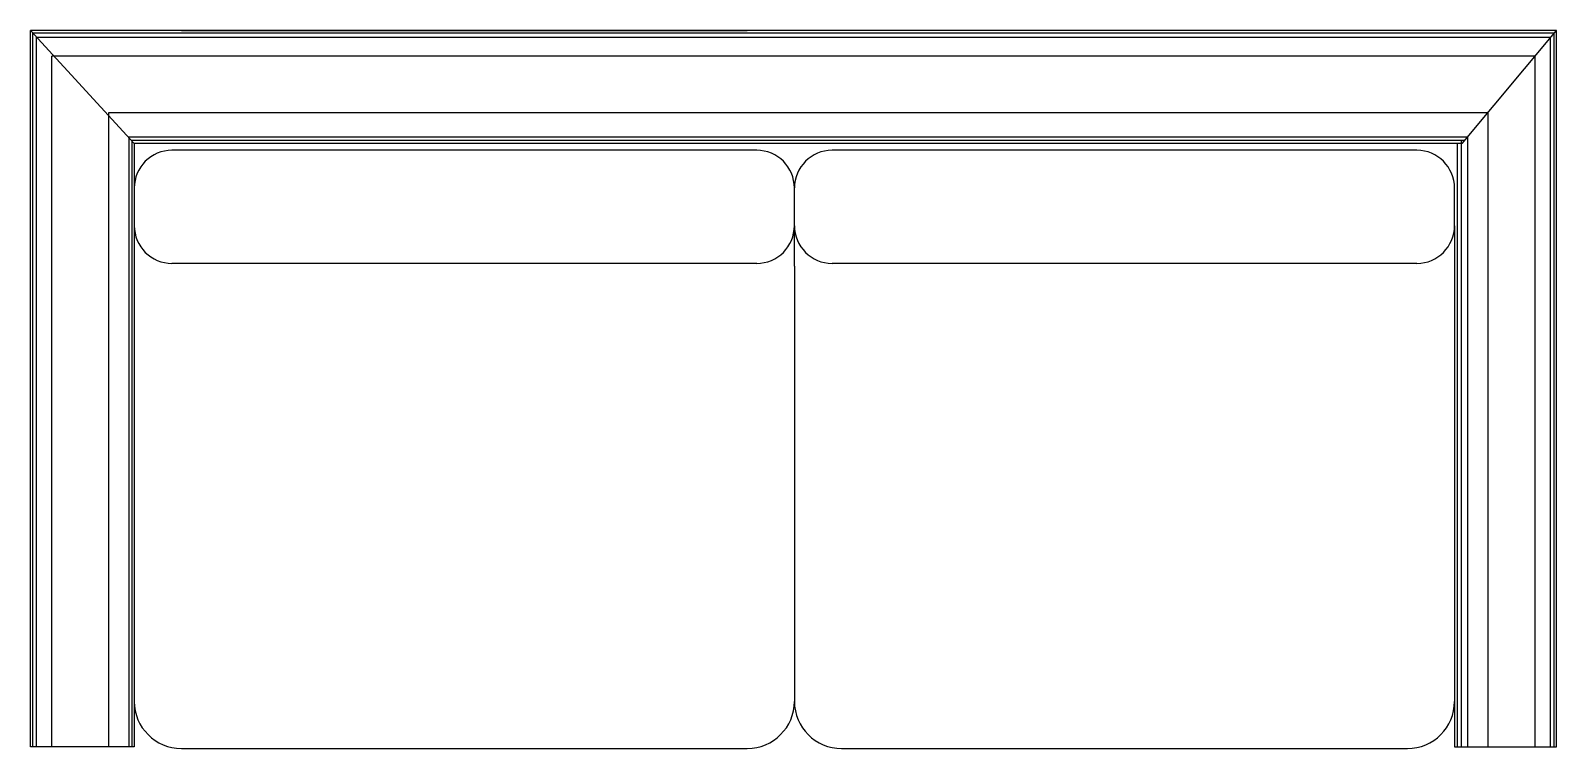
# Model space of a CAD drawing. Extents: x 157.49 to 159.11, y 100.45 to 101.21.
import ezdxf

# ---------------------------------------------------------------- set-up
doc = ezdxf.new("R2010")
doc.units = 0
doc.header["$LTSCALE"] = 0.5
doc.layers.get('0').update_dxf_attribs({"linetype": 'CONTINUOUS'})

msp = doc.modelspace()

# ---------------------------------------------------------------- linework, layer by layer
at = {"color": 0}
for p, q in [((159.1076, 101.2134), (157.4895, 101.2134)), ((157.4895, 100.4534), (157.4895, 101.2134)), ((157.5995, 101.0934), (157.4895, 101.2134)), ((157.6495, 101.2134), (158.2495, 101.2134)), ((159.0076, 101.0934), (159.1076, 101.2134)), ((159.1076, 100.4534), (159.1076, 101.2134)), ((159.1051, 101.2104), (157.492, 101.2104)), ((157.492, 100.4534), (157.492, 101.2104)), ((159.1014, 101.206), (157.4957, 101.206)), ((157.4957, 100.4534), (157.4957, 101.206)), ((159.1014, 100.4534), (159.1014, 101.206)), ((159.1051, 100.4534), (159.1051, 101.2104)), ((159.085, 101.1863), (157.5121, 101.1863)), ((157.5121, 100.4534), (157.5121, 101.1863)), ((159.085, 100.4534), (159.085, 101.1863)), ((159.0349, 101.1262), (157.5721, 101.1262)), ((157.5721, 101.1262), (157.5721, 100.4534)), ((159.0349, 101.1262), (159.0349, 100.4534)), ((159.0134, 101.1003), (157.5937, 101.1003)), ((157.5937, 101.1003), (157.5937, 100.4534)), ((159.0134, 101.1003), (159.0134, 100.4534)), ((159.0102, 101.0966), (157.5968, 101.0966)), ((157.5968, 101.0966), (157.5968, 100.4534)), ((159.0076, 101.0934), (157.5995, 101.0934)), ((157.5995, 101.0934), (157.5995, 100.4534)), ((158.2595, 101.0863), (157.6395, 101.0863)), ((158.9595, 101.0863), (158.3395, 101.0863)), ((159.0024, 101.0934), (159.0024, 100.4534)), ((159.0064, 101.0966), (159.0064, 100.4534)), ((158.2995, 101.0063), (158.2995, 101.0463)), ((158.9995, 101.0063), (158.9995, 101.0463)), ((158.2995, 100.9634), (158.2995, 101.0063)), ((158.9995, 101.0063), (158.9995, 100.4534)), ((158.2595, 100.9663), (157.6395, 100.9663)), ((158.2995, 100.9634), (158.2995, 100.5016)), ((158.9595, 100.9663), (158.3395, 100.9663)), ((157.5995, 100.4534), (157.4895, 100.4534)), ((158.9995, 100.4534), (159.1076, 100.4534)), ((157.6495, 100.4516), (158.2495, 100.4516)), ((158.3495, 100.4516), (158.9495, 100.4516))]:
    msp.add_line(p, q, dxfattribs=at)
for centre, radius, start, end in [((157.6395, 101.0463), 0.04, 90, 180), ((158.2595, 101.0463), 0.04, 0, 90), ((158.3395, 101.0463), 0.04, 90, 180), ((158.9595, 101.0463), 0.04, 0, 90), ((157.6395, 101.0063), 0.04, 180, 270), ((158.2595, 101.0063), 0.04, 270, 360), ((158.3395, 101.0063), 0.04, 180, 270), ((158.9595, 101.0063), 0.04, 270, 360), ((157.6495, 100.5016), 0.05, 180, 270), ((158.2495, 100.5016), 0.05, 270, 0), ((158.3495, 100.5016), 0.05, 180, 270), ((158.9495, 100.5016), 0.05, 270, 0)]:
    msp.add_arc(centre, radius, start, end, dxfattribs=at)

doc.saveas('drawing.dxf')
